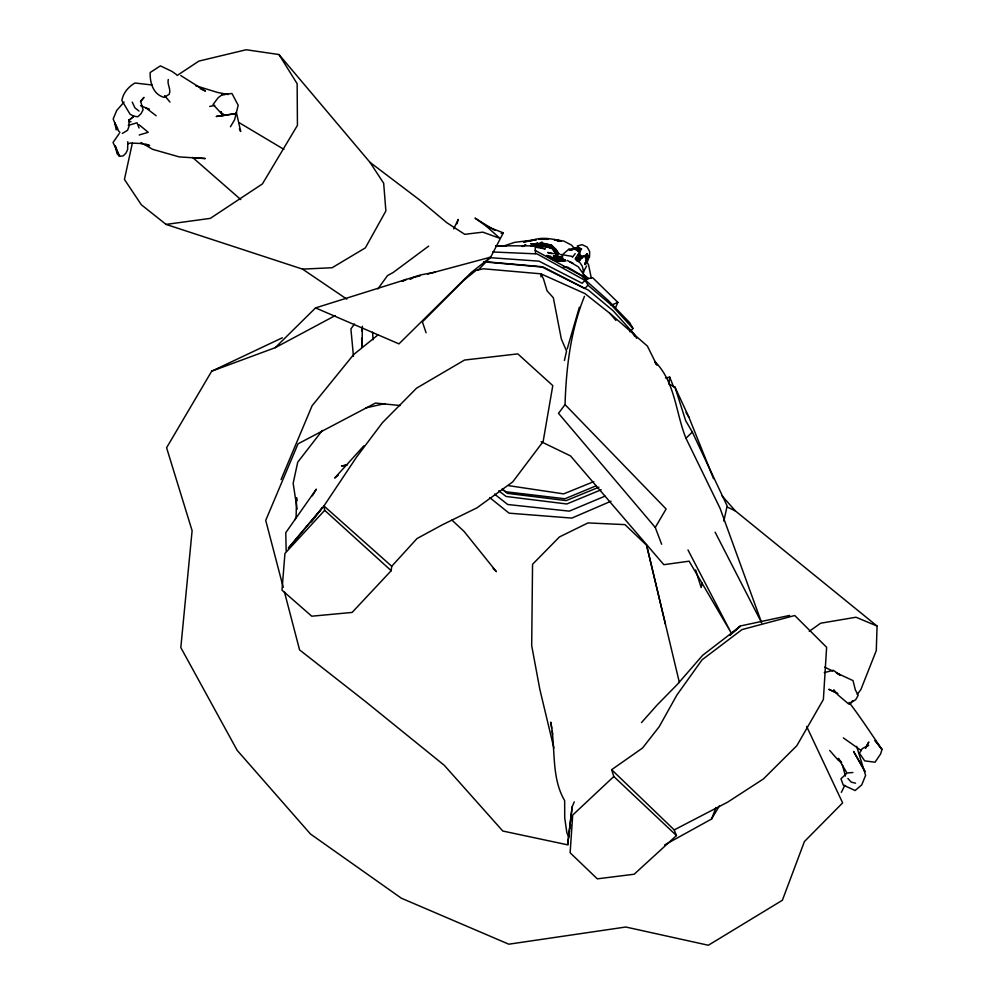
<?xml version="1.0" encoding="UTF-8"?>
<svg xmlns="http://www.w3.org/2000/svg" width="995" height="995" viewBox="0 0 995 995"><rect width="100%" height="100%" fill="white"/><g stroke="black" fill="none" stroke-linecap="round" stroke-linejoin="round"><path stroke-width="1.49" d="M585.607 264.521L585.62 262.307L584.873 264.558M562.523 258.6L562.548 255.964L555.061 258.725L551.28 257.071L553.954 260.454L553.581 255.864L557.349 255.354L565.931 260.988L555.695 260.839L559.041 258.762L562.523 258.6L562.051 260.578L553.581 255.864M362.379 326.335L362.043 347.267L361.67 338.337M127.783 141.676L127.621 149.698L125.768 153.392L123.057 155.954L119.499 156.203L117.074 153.715L115.233 145.867L119.499 156.203L113.032 142.496L119.176 133.628M589.525 257.257L589.674 251.499L587.125 247.046L582.125 244.695L577.324 245.914M722.059 495.833L735.342 510.895L877.068 626.042L876.284 650.606L860.886 689.547L857.205 694.485M661.65 544.265L655.27 527.449L558.494 413.323L565.048 404.617C566.18 367.901 570.545 330.638 584.475 296.348M168.279 79.463C166.949 84.587 171.339 89.127 169.2 94.301L164.163 97.361C153.106 94.513 149.797 82.548 150.183 72.523L160.382 65.869L171.961 71.391L176.451 74.563M361.658 330.875L361.819 327.877M572.15 806.858L567.747 844.071L572.15 806.858L574.264 801.846M391.719 566.267L323.935 505.957L324.681 510.323L284.943 553.456L282.008 590.184L311.758 616.203L352.118 612.435L391.197 570.682L391.719 566.267L417.017 538.544L442.402 524.775L476.953 507.848L512.748 481.878L543.133 441.569L552.785 385.6L517.798 353.884L464.516 360.053L416.594 388.149L382.453 422.664L356.645 456.966L323.935 505.957L288.326 548.183L322.517 507.562L311.41 521.977M665.506 377.938L669.735 377.142L668.864 383.971L674.946 387.092L688.975 417.353L713.539 478.645M578.953 261.71L577.361 261.113L577.548 260.118L580.048 259.72L580.595 256.063L578.12 247.146L569.376 249.496L581.54 248.999L575.172 258.887L578.953 261.71L580.048 259.72L587.025 253.812L589.09 257.096L587.348 261.735L584.998 263.675L587.448 256.747L587.025 253.812M569.613 830.887L568.63 837.006L566.839 832.641L564.725 817.952L564.662 800.639C550.82 777.17 555.882 747.917 550.745 722.134L551.703 728.203M570.098 827.828L570.595 824.768M132.36 143.081L124.437 179.436L141.302 204.734L166.041 224.41L302.542 269.123L346.795 299.122M723.838 521.069L727.146 505.957L692.321 432.054L685.704 420.748L674.946 387.092M564.414 360.488L566.553 351.123L561.304 338.885L553.332 297.729L547.076 290.863L543.469 278.849L540.907 273.824L483.421 268.787L476.207 270.304L463.72 280.354L422.39 321.858L426.084 332.753M556.528 261.113L556.926 258.165L555.72 259.62L555.061 258.725L557.349 255.354M702.209 583.082L701.139 587.572L695.629 569.948M295.204 519.552L296.137 516.169L296.535 497.599L296.92 500.609M579.364 307.244L567.212 348.909M456.979 223.788L458.21 219.472L453.708 228.9M664.635 844.954L711.537 819.034L716.014 807.567M281.05 479.59L312.094 405.761L353.648 354.556L378.088 334.817M586.652 265.976L583.319 271.946M615.631 307.542L617.87 302.368L592.659 277.717L587.746 278.737L585.508 280.739M841.335 792.381L844.78 785.341M865.638 748.228L868.797 742.034L865.451 747.892M535.385 245.628L542.026 242.034L542.698 245.815L546.031 245.255L550.496 246.636L550.732 248.078L543.743 246.175L546.541 244.633L550.869 245.355L543.879 245.429L541.927 246.374L539.986 244.596L535.385 245.628L537.026 246.362L550.496 246.636C556.814 251.287 561.416 261.125 550.496 246.636L546.031 245.255L542.872 245.914L540.658 244.845L537.026 246.362L542.76 243.19L551.342 245.044L556.093 249.484L558.929 253.887L556.491 253.377L555.397 249.347L551.342 245.044L546.964 244.534L542.698 245.815L540.658 244.845L546.118 243.837L546.964 244.534M282.344 337.778L211.699 371.185L166.588 447.75L192.11 530.696L180.816 647.558L237.171 750.354L310.477 834.021L401.358 898.211L508.806 944.193L625.793 927.017L708.353 945.25L782.381 900.264L804.42 841.534L842.641 802.89L806.634 726.412M573.195 248.116L577.734 250.927L578.854 249.024M655.27 527.449L666.115 508.992L565.048 404.617M230.43 126.788L234.609 119.748L238.178 105.271L231.959 93.48L221.674 94.736M711.537 819.034L719.472 805.763M312.343 495.796L316.335 489.167L285.764 532.698L286.174 551.056M494.851 230.392L475.025 218.129L486.393 226.263L503.296 232.855L490.684 257.145L477.936 270.279M587.348 261.735L586.627 260.018L589.09 257.096L584.811 255.926L580.595 256.063L577.548 260.118L576.491 257.319L580.048 259.72M354.394 324.047L350.912 328.947L353.461 356.334M377.851 288.948L387.478 275.627L393.162 272.481L428.683 246.101M849.854 704.361L852.615 700.654M572.411 257.307L575.197 253.613M322.318 430.462L297.729 462.178L293.152 483.271L297.119 509.216M140.407 101.527L143.989 97.373L140.73 101.49L143.069 109.86L141.066 113.629L137.783 116.763L134.026 116.228L130.146 114.325L121.875 100.545C123.044 93.045 128.542 86.627 135.009 83.008L152.111 85.01M124.064 102.087L116.713 110.457L113.181 118.99L117.385 129.35L119.947 132.534M641.476 722.594L657.123 704.995L677.185 684.572L702.545 655.382L740.23 626.365L729.82 635.345M363.934 445.748L334.693 478.048L338.238 475.175M562.847 254.372L568.68 249.31L572.324 249.782L569.513 250.068L568.68 249.31M629.81 331.77L632.994 328.474L629.636 322.604L608.268 300.502L585.296 280.005L582.162 283.289L539.016 261.163L488.719 257.568M585.296 280.005L587.958 285.204L584.774 288.538L541.504 266.697L485.659 261.735M211.699 371.185L275.254 347.665L315.552 307.903L420.537 274.943L435.25 272.145M715.119 532.151L761.71 622.932L720.044 508.246L685.953 438.273L692.321 432.054M611.651 769.695L613.803 776.51L572.697 815.079L570.135 852.777L597.298 878.846L634.176 874.232L676.451 835.551L674.224 829.905L611.651 769.695L642.546 748.029L659.175 726.748L676.948 694.933L702.06 659.809L742.021 629.574L794.744 615.519L826.621 647.31L823.387 699.473L796.846 745.678L763.426 778.948L727.569 802.206L674.224 829.905M729.708 635.133L740.069 626.042L789.632 615.42M129.387 119.997L133.865 116.266L128.753 120.432M559.725 261.287L564.202 261.088L556.304 260.926L564.202 261.088M534.887 245.068L537.76 242.904L534.452 243.999L530.646 243.75L534.887 245.068L534.452 243.999M809.246 631.34L820.626 623.218L855.986 617.236L877.068 626.042M575.085 249.285L578.12 247.146L581.54 248.999M550.869 245.355L546.889 244.894L542.698 245.815L546.541 244.633L551.093 245.491L555.086 249.384L556.18 254.757C554.8 250.118 551.081 246.138 546.168 245.355M177.11 75.508L198.9 61.093L246.175 49.75L278.973 54.538L369.941 162.297L383.672 183.229L385.873 210.965L365.376 247.854L332.131 267.73L302.542 269.123M611.129 305.316L617.87 302.368M546.118 243.837L544.526 244.869L542.934 244.061L539.986 244.596L539.34 243.626L542.76 243.19M550.496 246.636L554.961 250.553L554.75 251.611L556.578 253.936L555.583 253.426L555.086 249.384M122.348 133.442L127.534 130.308L129.039 126.353L128.977 119.611M275.254 347.665L335.178 315.614M410.089 279.408L414.194 277.244L420.164 275.826M402.229 281.386L406.283 279.421L402.241 281.237M545.148 246.66L546.292 246.113L550.732 248.078M522.176 246.536L525.758 244.832L523.221 246.039M543.593 245.616L544.887 245.006M562.859 261.25L556.304 260.926M611.042 501.206L571.802 518.096L509.092 513.171L489.739 497.599M605.047 496.132L569.302 511.144L507.699 504.502L494.527 494.092M596.279 485.734L564.961 498.769L505.796 491.754L502.189 488.931M601.179 489.764L566.789 503.98L506.094 496.468L498.781 490.759M598.965 487.164L566.217 500.609L507.388 493.358L502.512 489.528M593.779 481.63L563.655 493.881L508.408 485.622M868.647 745.442L862.354 748.551L859.444 753.227L864.692 760.864L875.04 762.22L880.687 753.812L881.968 749.471C871.085 733.564 860.837 717.693 849.071 702.383M563.071 261.324L563.879 261.038L561.105 261.2M544.302 245.404L546.541 244.633M502.985 246.238L514.726 242.332L535.696 239.77M127.696 143.877L130.37 143.056L140.283 143.454L149.685 145.593L145.656 144.026M139.201 134.997L148.218 132.285L138.977 124.686M128.268 125.382L137.036 122.795L139.051 127.982M824.258 672.632L833.275 670.294L840.377 675.132M501.194 233.402L503.296 232.855M427.626 274.06L490.684 257.145L471.045 272.692L398.97 343.872L315.552 307.903M365.936 407.863L385.152 403.56M587.448 256.747L585.097 257.245L586.627 260.018M209.646 106.453L214.746 105.395M347.491 464.777L341.559 465.996L346.011 465.287M535.646 239.882L523.532 242.009L535.969 239.608M166.041 224.41L210.293 218.378L262.419 183.913L297.43 125.37L297.157 83.729L278.973 54.538M538.656 239.285L548.444 239.31M555.72 259.62L558.556 260.392L559.14 257.058L553.606 257.929L554.402 259.906M556.23 260.615L565.11 259.62M530.658 246.3L535.111 245.889L535.509 253.489M852.889 772.518L847.155 772.966L840.974 778.774L843.225 785.03L855.128 790.527L861.732 784.893L865.613 775.366L856.658 746.387M556.889 261.113L560.334 260.877M536.23 239.783L533.295 239.944C542.3 236.909 552.374 238.775 561.379 241.126M225.243 94.55L222.271 94.612L218.166 97.709L213.092 104.487L221.288 113.38L223.589 114.214M496.343 245.765L535.111 245.889M492.699 251.971L537.051 253.899L584.015 279.844L586.229 281.933M495.609 245.79L506.343 246.262M560.508 254.446L571.864 256.324M563.332 266.822L567.834 267.207L587.361 278.874L535.136 250.392M483.582 261.834L543.432 267.133L588.455 290.179L613.044 310.676L634.412 334.308L636.688 338.362M195.381 157.67L205.268 158.553L179.287 156.911L152.571 149.312L141.116 142.534M400.226 405.537L375.476 403.062L298.027 443.832L265.727 520.385L283.239 587.373M128.828 121.44L131.041 121.776M536.218 247.332L545.322 248.862L541.131 247.929M554.252 253.713L547.71 252.519L551.951 253.638M550.645 256.237L546.591 255.504L550.459 257.494M228.129 94.537L217.83 92.523L195.642 85.707M557.486 253.625L555.397 249.347L556.093 249.484M568.033 844.917L502.798 831.036L444.292 765.317L365.277 701.375L299.582 649.897L284.408 591.851M561.23 241.176L554.339 239.608L563.792 241.076L571.491 245.093L574.612 248.539M855.526 783.189L851.185 782.107L847.889 778.451M559.538 241.188L554.115 239.608L559.625 241.35M140.519 105.694L149.387 109.176M582.921 277.418L587.149 279.222M577.734 250.927L579.824 251.859M569.675 261.685L572.871 263.103M200.219 88.692L205.467 91.092L180.754 75.545M836.758 693.005L828.798 689.286L837.939 693.652M824.644 667.185L832.803 671.04M727.32 507.052L735.342 510.895M541.118 441.68L570.508 455.909L663.827 564.687L689.125 561.18L730.977 632.559L687.98 549.961M567.374 260.429L578.282 266.797L585.98 277.617M239.198 122.696L283.911 149.362M553.767 259.944L547.636 256.237L552.3 259.272M840.116 675.207L836.36 672.856L853.014 680.605L855.352 689.908L858.187 695.318L855.737 699.659L848.685 704.025L837.628 694.634L833.835 689.784M843.337 737.892L861.123 750.454M369.941 162.297L419.666 199.97L446.817 222.693L464.74 234.335L482.849 232.146L499.913 238.34L486.393 226.263M145.569 107.622L156.153 115.756M588.642 278.538L583.306 274.321L587.398 279.023M656.887 365.252L647.397 346.086L609.947 313.4L584.936 293.575L540.907 273.824L540.994 276.834M138.977 111.079L134.922 107.833L132.223 102.112M587.958 285.204L611.863 305.527L632.994 328.474M192.545 157.409L240.778 199.56M324.681 510.323L391.197 570.682M451.954 520.111L464.143 531.517L496.368 571.652L493.134 568.443M613.803 776.51L676.451 835.551M679.386 682.545L646.613 545.26L624.972 524.626L587.983 522.922L559.451 536.939L532.549 564.302L531.691 645.643L539.825 689.324L553.879 748.004M575.894 259.633L577.361 261.113M582.187 257.705L578.468 254.795L578.692 258.364M829.693 750.429L838.026 760.018L841.633 762.668L838.3 758.327L846.397 772.083M609.947 313.4L615.917 320.44M551.093 245.491L554.613 249.67M164.585 95.607L169.996 102.075M583.182 275.329L586.13 278.861M555.397 249.347L558.929 253.887M579.973 262.63L582.349 266.312L583.717 272.53M220.791 111.95L223.004 115.594L235.977 113.542L216.201 116.477L223.004 115.594L220.865 111.564M630.743 329.768L634.76 336.422M586.204 260.852L588.53 264.745L591.279 277.903M556.093 253.377L554.414 250.566L556.13 254.882M686.028 412.316L688.975 417.353M117.907 129.064L114.748 122.609L116.191 129.872M239.36 128.852L240.69 131.489L236.362 112.248M655.979 364.12L654.648 361.322C675.307 381.794 675.605 412.626 685.953 438.273M669.735 377.142L673.64 387.03M546.031 245.255L546.292 246.113M554.862 249.745L555.882 253.277M842.429 765.068L845.439 776.075M646.613 545.26L665.381 624.076M552.188 731.238L552.673 734.26M372.59 332.206L373.038 339.805M876.869 742.768L874.966 740.491L881.968 749.471L876.869 742.768M861.085 764.583L853.548 751.412L865.09 771.647L861.085 764.583"/></g></svg>
